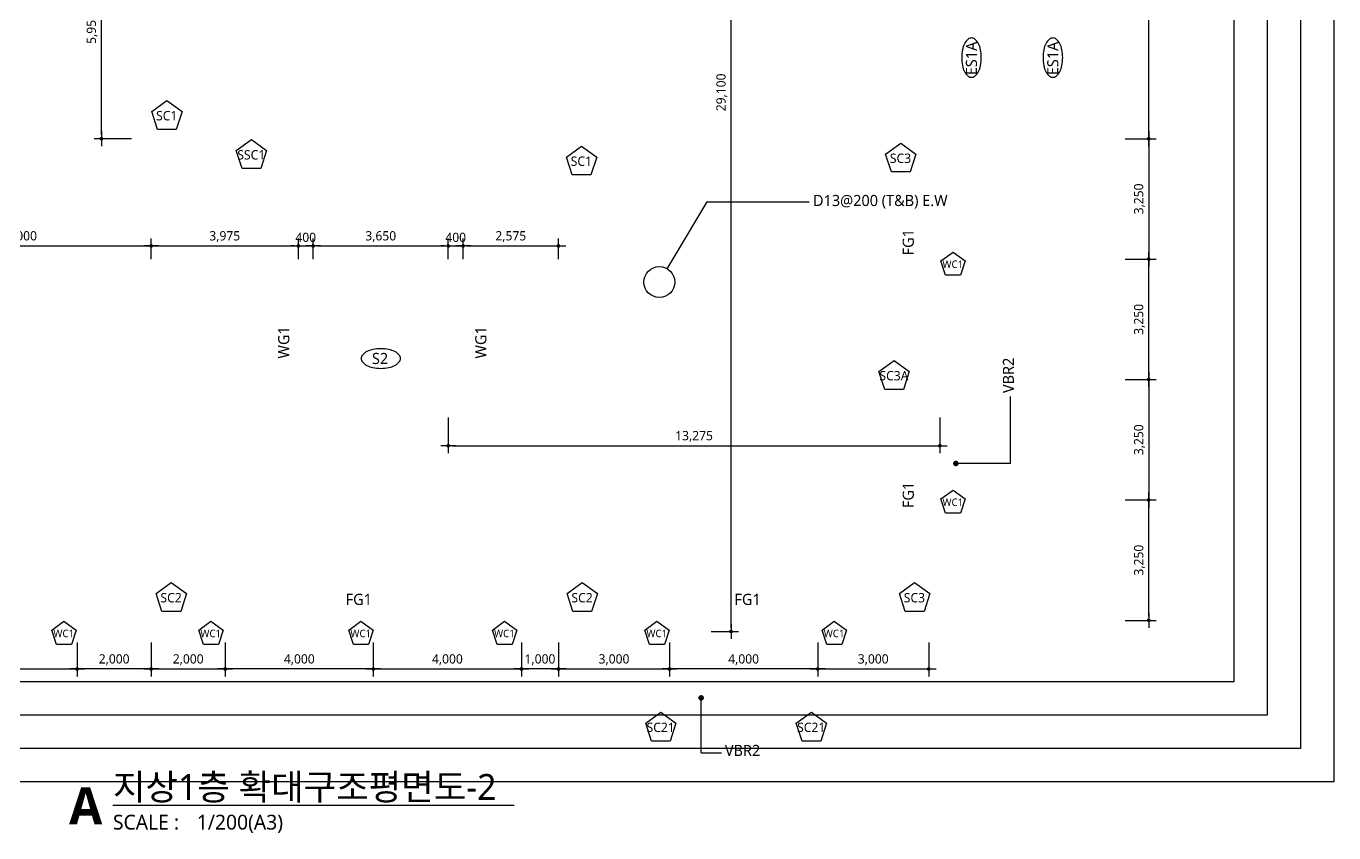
# Model space of a CAD drawing. Header units: millimetres. Extents: x 5446 to 585647, y 2414 to 57106.
# Drawn here: x 121234 to 156550, y 2528 to 24299 of the extents above; entities that cross this region are included whole.
import ezdxf
from ezdxf import colors
from ezdxf.entities.mleader import LeaderData, LeaderLine
from ezdxf.enums import TextEntityAlignment as Align
from ezdxf.math import Vec2, Vec3
from ezdxf.xclip import XClip

# ---------------------------------------------------------------- set-up
doc = ezdxf.new("R2010")
doc.units = ezdxf.units.MM
doc.header["$LTSCALE"] = 100
doc.header["$XCLIPFRAME"] = 0
doc.layers.get('DEFPOINTS').update_dxf_attribs({"color": 137})
for name, color, linetype in [('DIM', 7, 'Continuous'), ('DIM-INT', 7, 'Continuous'), ('S-COL', 2, 'Continuous'), ('SYM', 6, 'Continuous'), ('TAG', 6, 'Continuous'), ('TEX', 3, 'Continuous'), ('Z-MARK G', 2, 'Continuous')]:
    doc.layers.add(name, color=color, linetype=linetype)
doc.layers.add('TEMP', color=171, linetype='Continuous', plot=False)
doc.styles.add('$0$스타일1', font='malgun.ttf')
doc.styles.add('ARIAL', font='malgun.ttf')
doc.styles.add('맑은고딕L', font='malgun.ttf')
doc.styles.add('스타일1', font='malgun.ttf')
doc.styles.add('스타일2', font='malgunbd.ttf')
doc.dimstyles.new('CJA', dxfattribs={"dimscale": 300, "dimtxt": 2.7, "dimasz": 1, "dimexe": 2, "dimexo": 3, "dimgap": 1, "dimtad": 1, "dimdec": 0, "dimzin": 1, "dimdsep": 46, "dimlunit": 6, "dimtxsty": '$0$스타일1', "dimblk": 'CJDOT', "dimcen": 0.09, "dimdle": 1, "dimclrd": 256, "dimclre": 256, "dimclrt": 3, "dimadec": 0, "dimazin": 0, "dimtfac": 1, "dimtdec": 0, "dimtix": 1, "dimtmove": 2, "dimatfit": 3, "dimldrblk": 'CJDOT', "dimfxl": 1, "dimtolj": 1, "dimtzin": 1, "dimarcsym": 0})

# ---------------------------------------------------------------- blocks, each defined once
blk = doc.blocks.new('dwgtitle')
at = {"layer": 'SYM', "color": 3, "style": '스타일1'}
blk.add_text('SCALE :', height=4, dxfattribs=at).set_placement((12.25, -1.4))
for tag, p, height in [('%%UTITLE', (12.25, 6.59), 7), ('1/100', (34.89, -1.4), 4)]:
    blk.add_attdef(tag, p, '', height=height, dxfattribs=at)
at = {"layer": 'SYM', "color": 6, "style": '스타일2'}
blk.add_attdef('A', text='', height=10, dxfattribs=at).set_placement((4.89, 5), align=Align.MIDDLE)
blk = doc.blocks.new('str-slab')
at = {"layer": 'SYM'}
blk.add_lwpolyline([(539, -5, 0.174705), (507, 85, 0.104203), (384, 183, 0.064948), (223, 238, 0.051099), (8, 260, 0.051099), (-207, 238, 0.064948), (-368, 183, 0.104203), (-491, 85, 0.174705), (-523, -5, 0.174705), (-491, -95, 0.104203), (-368, -193, 0.064948), (-207, -249, 0.051099), (8, -271, 0.051099), (223, -249, 0.064948), (384, -193, 0.104203), (507, -95, 0.174705)], format="xyb", close=True, dxfattribs=at)
at = {"layer": 'SYM', "color": 3, "style": '스타일1'}
blk.add_attdef('S5', text='', height=300, dxfattribs=at).set_placement((-13, -4), align=Align.MIDDLE)
blk = doc.blocks.new('X-PD-NA11')
at = {"layer": 'TEX'}
h = blk.add_hatch(color=6, dxfattribs=at)
h.dxf.hatch_style = 1
h.paths.add_polyline_path([(71850, -38724, 1), (71750, -38724, 1)])
h = blk.add_hatch(color=6, dxfattribs=at)
h.dxf.hatch_style = 1
h.paths.add_polyline_path([(64971, -45051, 1), (64871, -45051, 1)])
at = {"layer": 'TAG', "color": 6, "ltscale": 0.2, "elevation": 0}
for points in [[(50494, -28929), (50903, -29227), (50747, -29708), (50241, -29708), (50084, -29227)], [(52778, -29984), (53187, -30282), (53031, -30763), (52525, -30763), (52368, -30282)], [(61691, -30157), (62101, -30454), (61944, -30935), (61438, -30935), (61282, -30454)], [(70311, -30078), (70720, -30376), (70564, -30857), (70058, -30857), (69901, -30376)], [(71724, -33020), (72051, -33258), (71926, -33643), (71521, -33643), (71396, -33258)], [(70133, -35947), (70543, -36244), (70386, -36726), (69880, -36726), (69724, -36244)], [(71724, -39443), (72051, -39681), (71926, -40066), (71521, -40066), (71396, -39681)], [(50612, -41938), (51021, -42236), (50865, -42717), (50359, -42717), (50202, -42236)], [(61710, -41938), (62120, -42236), (61963, -42717), (61457, -42717), (61301, -42236)], [(70687, -41938), (71096, -42236), (70940, -42717), (70434, -42717), (70277, -42236)], [(47713, -42985), (48040, -43223), (47915, -43608), (47510, -43608), (47385, -43223)], [(51681, -42985), (52009, -43223), (51883, -43608), (51478, -43608), (51353, -43223)], [(55732, -42985), (56060, -43223), (55935, -43608), (55530, -43608), (55404, -43223)], [(59614, -42985), (59941, -43223), (59816, -43608), (59411, -43608), (59286, -43223)], [(63727, -42985), (64055, -43223), (63929, -43608), (63525, -43608), (63399, -43223)], [(68518, -42985), (68845, -43223), (68720, -43608), (68315, -43608), (68190, -43223)], [(63833, -45436), (64242, -45734), (64086, -46215), (63580, -46215), (63423, -45734)], [(67899, -45436), (68309, -45734), (68152, -46215), (67646, -46215), (67490, -45734)]]:
    blk.add_lwpolyline(points, close=True, dxfattribs=at)
at = {"layer": 'TEX', "color": 6}
for p, q in [((73279, -38724), (73279, -36918)), ((73279, -38724), (71800, -38724)), ((64921, -46530), (64921, -45051)), ((64921, -46530), (65469, -46530))]:
    blk.add_line(p, q, dxfattribs=at)
at = {"layer": 'TEX', "color": 6, "const_width": 50}
for points in [[(71750, -38724, 1), (71850, -38724, 1)], [(64871, -45051, 1), (64971, -45051, 1)]]:
    blk.add_lwpolyline(points, format="xyb", close=True, dxfattribs=at)
at = {"layer": 'SYM', "rotation": 90}
for p in [(72217, -27780), (74414, -27780)]:
    blk.add_blockref('str-slab', p, dxfattribs=at).add_auto_attribs({'S5': 'ES1A'})
at = {"layer": 'SYM'}
blk.add_blockref('str-slab', (56263, -35887), dxfattribs=at).add_auto_attribs({'S5': 'S2'})
at = {"layer": 'S-COL', "color": 3, "style": '스타일1'}
for s, height, p in [('SC1', 252, (50488, -29339, -1024800)), ('SSC1', 252, (52772, -30394, -1024800)), ('SC3', 252, (70305, -30487, -1024800)), ('SC1', 252, (61686, -30566, -1024800)), ('WC1', 201.6, (71719, -33348, -819840)), ('SC3A', 252, (70128, -36356, -1024800)), ('WC1', 201.6, (71719, -39771, -819840)), ('SC2', 252, (50606, -42348, -1024800)), ('SC2', 252, (61705, -42348, -1024800)), ('SC3', 252, (70681, -42348, -1024800)), ('WC1', 201.6, (47708, -43312, -819840)), ('WC1', 201.6, (51677, -43312, -819840)), ('WC1', 201.6, (55728, -43312, -819840)), ('WC1', 201.6, (59609, -43312, -819840)), ('WC1', 201.6, (63723, -43312, -819840)), ('WC1', 201.6, (68513, -43312, -819840)), ('SC21', 252, (63828, -45846, -1024800)), ('SC21', 252, (67894, -45846, -1024800))]:
    blk.add_text(s, height=height, dxfattribs=at).set_placement(p, align=Align.MIDDLE_CENTER)
at = {"layer": 'TEX', "style": '스타일1'}
blk.add_text('VBR2', height=300, rotation=90, dxfattribs=at).set_placement((73219, -36824), align=Align.MIDDLE_LEFT)
blk.add_text('VBR2', height=300, dxfattribs=at).set_placement((65563, -46470), align=Align.MIDDLE_LEFT)
blk = doc.blocks.new('_DotBlank')
at = {"color": 0, "linetype": 'ByBlock', "lineweight": -2}
blk.add_line((-0.5, 0), (-1, 0), dxfattribs=at)
blk.add_circle((0, 0), 0.5, dxfattribs=at)
blk = doc.blocks.new('CJDOT')
blk.add_line((-2, 0), (2, 0))
at = {"const_width": 0.5}
blk.add_lwpolyline([(-0.25, 0, 1), (0.25, 0, 1)], format="xyb", close=True, dxfattribs=at)
blk = doc.blocks.new('*D111')
at = {"layer": 'DEFPOINTS', "color": 0, "transparency": 16777216}
for p in [(150610, 29762), (151551, 29762), (150610, 21262)]:
    blk.add_point(p, dxfattribs=at)
at = {"layer": 'DIM-INT', "lineweight": -2, "transparency": 16777216}
for p, q in [((150910, 29762), (151751, 29762)), ((151551, 21362), (151551, 29662)), ((150910, 21262), (151751, 21262))]:
    blk.add_line(p, q, dxfattribs=at)
at = {"layer": 'DIM-INT', "lineweight": -2, "transparency": 16777216, "xscale": 100, "yscale": 100, "zscale": 100}
for p, rotation in [((151551, 29762), 90), ((151551, 21262), 270)]:
    blk.add_blockref('CJDOT', p, dxfattribs=dict(at, rotation=rotation))
at = {"layer": 'DIM-INT', "color": 3, "transparency": 16777216, "insert": (151301, 25512), "char_height": 250, "attachment_point": 5, "rotation": 90, "style": '$0$스타일1'}
blk.add_mtext('\\A1;8,500', dxfattribs=at)
blk = doc.blocks.new('*D112')
at = {"layer": 'DEFPOINTS', "color": 0, "transparency": 16777216}
for p in [(150610, 21262), (150610, 18012), (151551, 18012)]:
    blk.add_point(p, dxfattribs=at)
at = {"layer": 'DIM-INT', "lineweight": -2, "transparency": 16777216}
for p, q in [((150910, 21262), (151751, 21262)), ((151551, 21162), (151551, 18112)), ((150910, 18012), (151751, 18012))]:
    blk.add_line(p, q, dxfattribs=at)
at = {"layer": 'DIM-INT', "lineweight": -2, "transparency": 16777216, "xscale": 100, "yscale": 100, "zscale": 100}
for p, rotation in [((151551, 21262), 90), ((151551, 18012), 270)]:
    blk.add_blockref('CJDOT', p, dxfattribs=dict(at, rotation=rotation))
at = {"layer": 'DIM-INT', "color": 3, "transparency": 16777216, "insert": (151301, 19637), "char_height": 250, "attachment_point": 5, "rotation": 90, "style": '$0$스타일1'}
blk.add_mtext('\\A1;3,250', dxfattribs=at)
blk = doc.blocks.new('*D113')
at = {"layer": 'DEFPOINTS', "color": 0, "transparency": 16777216}
for p in [(150610, 18012), (151551, 18012), (150610, 14762)]:
    blk.add_point(p, dxfattribs=at)
at = {"layer": 'DIM-INT', "lineweight": -2, "transparency": 16777216}
for p, q in [((150910, 18012), (151751, 18012)), ((151551, 14862), (151551, 17912)), ((150910, 14762), (151751, 14762))]:
    blk.add_line(p, q, dxfattribs=at)
at = {"layer": 'DIM-INT', "lineweight": -2, "transparency": 16777216, "xscale": 100, "yscale": 100, "zscale": 100}
for p, rotation in [((151551, 18012), 90), ((151551, 14762), 270)]:
    blk.add_blockref('CJDOT', p, dxfattribs=dict(at, rotation=rotation))
at = {"layer": 'DIM-INT', "color": 3, "transparency": 16777216, "insert": (151301, 16387), "char_height": 250, "attachment_point": 5, "rotation": 90, "style": '$0$스타일1'}
blk.add_mtext('\\A1;3,250', dxfattribs=at)
blk = doc.blocks.new('*D114')
at = {"layer": 'DEFPOINTS', "color": 0, "transparency": 16777216}
for p in [(150610, 14762), (150610, 11512), (151551, 11512)]:
    blk.add_point(p, dxfattribs=at)
at = {"layer": 'DIM-INT', "lineweight": -2, "transparency": 16777216}
for p, q in [((150910, 14762), (151751, 14762)), ((151551, 14662), (151551, 11612)), ((150910, 11512), (151751, 11512))]:
    blk.add_line(p, q, dxfattribs=at)
at = {"layer": 'DIM-INT', "lineweight": -2, "transparency": 16777216, "xscale": 100, "yscale": 100, "zscale": 100}
for p, rotation in [((151551, 14762), 90), ((151551, 11512), 270)]:
    blk.add_blockref('CJDOT', p, dxfattribs=dict(at, rotation=rotation))
at = {"layer": 'DIM-INT', "color": 3, "transparency": 16777216, "insert": (151301, 13137), "char_height": 250, "attachment_point": 5, "rotation": 90, "style": '$0$스타일1'}
blk.add_mtext('\\A1;3,250', dxfattribs=at)
blk = doc.blocks.new('*D115')
at = {"layer": 'DEFPOINTS', "color": 0, "transparency": 16777216}
for p in [(150610, 11512), (151551, 11512), (150610, 8262)]:
    blk.add_point(p, dxfattribs=at)
at = {"layer": 'DIM-INT', "lineweight": -2, "transparency": 16777216}
for p, q in [((150910, 11512), (151751, 11512)), ((151551, 8362), (151551, 11412)), ((150910, 8262), (151751, 8262))]:
    blk.add_line(p, q, dxfattribs=at)
at = {"layer": 'DIM-INT', "lineweight": -2, "transparency": 16777216, "xscale": 100, "yscale": 100, "zscale": 100}
for p, rotation in [((151551, 11512), 90), ((151551, 8262), 270)]:
    blk.add_blockref('CJDOT', p, dxfattribs=dict(at, rotation=rotation))
at = {"layer": 'DIM-INT', "color": 3, "transparency": 16777216, "insert": (151301, 9887), "char_height": 250, "attachment_point": 5, "rotation": 90, "style": '$0$스타일1'}
blk.add_mtext('\\A1;3,250', dxfattribs=at)
blk = doc.blocks.new('*D116')
at = {"layer": 'DEFPOINTS', "color": 0, "transparency": 16777216}
for p in [(142610, 7962), (145610, 7962), (145610, 6950)]:
    blk.add_point(p, dxfattribs=at)
at = {"layer": 'DIM-INT', "lineweight": -2, "transparency": 16777216}
for p, q in [((142610, 7662), (142610, 6750)), ((145610, 7662), (145610, 6750)), ((142710, 6950), (145510, 6950))]:
    blk.add_line(p, q, dxfattribs=at)
at = {"layer": 'DIM-INT', "lineweight": -2, "transparency": 16777216, "xscale": 100, "yscale": 100, "zscale": 100, "rotation": 180}
blk.add_blockref('CJDOT', (142610, 6950), dxfattribs=at)
at = {"layer": 'DIM-INT', "lineweight": -2, "transparency": 16777216, "xscale": 100, "yscale": 100, "zscale": 100}
blk.add_blockref('CJDOT', (145610, 6950), dxfattribs=at)
at = {"layer": 'DIM-INT', "color": 3, "transparency": 16777216, "insert": (144110, 7200), "char_height": 250, "attachment_point": 5, "style": '$0$스타일1'}
blk.add_mtext('\\A1;3,000', dxfattribs=at)
blk = doc.blocks.new('*D117')
at = {"layer": 'DEFPOINTS', "color": 0, "transparency": 16777216}
for p in [(138610, 7962), (142610, 7962), (138610, 6950)]:
    blk.add_point(p, dxfattribs=at)
at = {"layer": 'DIM-INT', "lineweight": -2, "transparency": 16777216}
for p, q in [((138610, 7662), (138610, 6750)), ((142610, 7662), (142610, 6750)), ((142510, 6950), (138710, 6950))]:
    blk.add_line(p, q, dxfattribs=at)
at = {"layer": 'DIM-INT', "lineweight": -2, "transparency": 16777216, "xscale": 100, "yscale": 100, "zscale": 100, "rotation": 180}
blk.add_blockref('CJDOT', (138610, 6950), dxfattribs=at)
at = {"layer": 'DIM-INT', "lineweight": -2, "transparency": 16777216, "xscale": 100, "yscale": 100, "zscale": 100}
blk.add_blockref('CJDOT', (142610, 6950), dxfattribs=at)
at = {"layer": 'DIM-INT', "color": 3, "transparency": 16777216, "insert": (140610, 7200), "char_height": 250, "attachment_point": 5, "style": '$0$스타일1'}
blk.add_mtext('\\A1;4,000', dxfattribs=at)
blk = doc.blocks.new('*D118')
at = {"layer": 'DEFPOINTS', "color": 0, "transparency": 16777216}
for p in [(135610, 7962), (138610, 7962), (138610, 6950)]:
    blk.add_point(p, dxfattribs=at)
at = {"layer": 'DIM-INT', "lineweight": -2, "transparency": 16777216}
for p, q in [((135610, 7662), (135610, 6750)), ((138610, 7662), (138610, 6750)), ((135710, 6950), (138510, 6950))]:
    blk.add_line(p, q, dxfattribs=at)
at = {"layer": 'DIM-INT', "lineweight": -2, "transparency": 16777216, "xscale": 100, "yscale": 100, "zscale": 100, "rotation": 180}
blk.add_blockref('CJDOT', (135610, 6950), dxfattribs=at)
at = {"layer": 'DIM-INT', "lineweight": -2, "transparency": 16777216, "xscale": 100, "yscale": 100, "zscale": 100}
blk.add_blockref('CJDOT', (138610, 6950), dxfattribs=at)
at = {"layer": 'DIM-INT', "color": 3, "transparency": 16777216, "insert": (137110, 7200), "char_height": 250, "attachment_point": 5, "style": '$0$스타일1'}
blk.add_mtext('\\A1;3,000', dxfattribs=at)
blk = doc.blocks.new('*D119')
at = {"layer": 'DEFPOINTS', "color": 0, "transparency": 16777216}
for p in [(134610, 7962), (135610, 7962), (134610, 6950)]:
    blk.add_point(p, dxfattribs=at)
at = {"layer": 'DIM-INT', "lineweight": -2, "transparency": 16777216}
for p, q in [((134610, 7662), (134610, 6750)), ((135610, 7662), (135610, 6750)), ((135510, 6950), (134710, 6950))]:
    blk.add_line(p, q, dxfattribs=at)
at = {"layer": 'DIM-INT', "lineweight": -2, "transparency": 16777216, "xscale": 100, "yscale": 100, "zscale": 100, "rotation": 180}
blk.add_blockref('CJDOT', (134610, 6950), dxfattribs=at)
at = {"layer": 'DIM-INT', "lineweight": -2, "transparency": 16777216, "xscale": 100, "yscale": 100, "zscale": 100}
blk.add_blockref('CJDOT', (135610, 6950), dxfattribs=at)
at = {"layer": 'DIM-INT', "color": 3, "transparency": 16777216, "insert": (135110, 7200), "char_height": 250, "attachment_point": 5, "style": '$0$스타일1'}
blk.add_mtext('\\A1;1,000', dxfattribs=at)
blk = doc.blocks.new('*D120')
at = {"layer": 'DEFPOINTS', "color": 0, "transparency": 16777216}
for p in [(130610, 7962), (134610, 7962), (134610, 6950)]:
    blk.add_point(p, dxfattribs=at)
at = {"layer": 'DIM-INT', "lineweight": -2, "transparency": 16777216}
for p, q in [((130610, 7662), (130610, 6750)), ((134610, 7662), (134610, 6750)), ((130710, 6950), (134510, 6950))]:
    blk.add_line(p, q, dxfattribs=at)
at = {"layer": 'DIM-INT', "lineweight": -2, "transparency": 16777216, "xscale": 100, "yscale": 100, "zscale": 100, "rotation": 180}
blk.add_blockref('CJDOT', (130610, 6950), dxfattribs=at)
at = {"layer": 'DIM-INT', "lineweight": -2, "transparency": 16777216, "xscale": 100, "yscale": 100, "zscale": 100}
blk.add_blockref('CJDOT', (134610, 6950), dxfattribs=at)
at = {"layer": 'DIM-INT', "color": 3, "transparency": 16777216, "insert": (132610, 7200), "char_height": 250, "attachment_point": 5, "style": '$0$스타일1'}
blk.add_mtext('\\A1;4,000', dxfattribs=at)
blk = doc.blocks.new('*D121')
at = {"layer": 'DEFPOINTS', "color": 0, "transparency": 16777216}
for p in [(126610, 7962), (130610, 7962), (126610, 6950)]:
    blk.add_point(p, dxfattribs=at)
at = {"layer": 'DIM-INT', "lineweight": -2, "transparency": 16777216}
for p, q in [((126610, 7662), (126610, 6750)), ((130610, 7662), (130610, 6750)), ((130510, 6950), (126710, 6950))]:
    blk.add_line(p, q, dxfattribs=at)
at = {"layer": 'DIM-INT', "lineweight": -2, "transparency": 16777216, "xscale": 100, "yscale": 100, "zscale": 100, "rotation": 180}
blk.add_blockref('CJDOT', (126610, 6950), dxfattribs=at)
at = {"layer": 'DIM-INT', "lineweight": -2, "transparency": 16777216, "xscale": 100, "yscale": 100, "zscale": 100}
blk.add_blockref('CJDOT', (130610, 6950), dxfattribs=at)
at = {"layer": 'DIM-INT', "color": 3, "transparency": 16777216, "insert": (128610, 7200), "char_height": 250, "attachment_point": 5, "style": '$0$스타일1'}
blk.add_mtext('\\A1;4,000', dxfattribs=at)
blk = doc.blocks.new('*D122')
at = {"layer": 'DEFPOINTS', "color": 0, "transparency": 16777216}
for p in [(124610, 7962), (126610, 7962), (126610, 6950)]:
    blk.add_point(p, dxfattribs=at)
at = {"layer": 'DIM-INT', "lineweight": -2, "transparency": 16777216}
for p, q in [((124610, 7662), (124610, 6750)), ((126610, 7662), (126610, 6750)), ((124710, 6950), (126510, 6950))]:
    blk.add_line(p, q, dxfattribs=at)
at = {"layer": 'DIM-INT', "lineweight": -2, "transparency": 16777216, "xscale": 100, "yscale": 100, "zscale": 100, "rotation": 180}
blk.add_blockref('CJDOT', (124610, 6950), dxfattribs=at)
at = {"layer": 'DIM-INT', "lineweight": -2, "transparency": 16777216, "xscale": 100, "yscale": 100, "zscale": 100}
blk.add_blockref('CJDOT', (126610, 6950), dxfattribs=at)
at = {"layer": 'DIM-INT', "color": 3, "transparency": 16777216, "insert": (125610, 7200), "char_height": 250, "attachment_point": 5, "style": '$0$스타일1'}
blk.add_mtext('\\A1;2,000', dxfattribs=at)
blk = doc.blocks.new('*D123')
at = {"layer": 'DEFPOINTS', "color": 0, "transparency": 16777216}
for p in [(122610, 7962), (124610, 7962), (122610, 6950)]:
    blk.add_point(p, dxfattribs=at)
at = {"layer": 'DIM-INT', "lineweight": -2, "transparency": 16777216}
for p, q in [((122610, 7662), (122610, 6750)), ((124610, 7662), (124610, 6750)), ((124510, 6950), (122710, 6950))]:
    blk.add_line(p, q, dxfattribs=at)
at = {"layer": 'DIM-INT', "lineweight": -2, "transparency": 16777216, "xscale": 100, "yscale": 100, "zscale": 100, "rotation": 180}
blk.add_blockref('CJDOT', (122610, 6950), dxfattribs=at)
at = {"layer": 'DIM-INT', "lineweight": -2, "transparency": 16777216, "xscale": 100, "yscale": 100, "zscale": 100}
blk.add_blockref('CJDOT', (124610, 6950), dxfattribs=at)
at = {"layer": 'DIM-INT', "color": 3, "transparency": 16777216, "insert": (123610, 7200), "char_height": 250, "attachment_point": 5, "style": '$0$스타일1'}
blk.add_mtext('\\A1;2,000', dxfattribs=at)
blk = doc.blocks.new('*D124')
at = {"layer": 'DEFPOINTS', "color": 0, "transparency": 16777216}
for p in [(118610, 7962), (122610, 7962), (122610, 6950)]:
    blk.add_point(p, dxfattribs=at)
at = {"layer": 'DIM-INT', "lineweight": -2, "transparency": 16777216}
for p, q in [((118610, 7662), (118610, 6750)), ((122610, 7662), (122610, 6750)), ((118710, 6950), (122510, 6950))]:
    blk.add_line(p, q, dxfattribs=at)
at = {"layer": 'DIM-INT', "lineweight": -2, "transparency": 16777216, "xscale": 100, "yscale": 100, "zscale": 100, "rotation": 180}
blk.add_blockref('CJDOT', (118610, 6950), dxfattribs=at)
at = {"layer": 'DIM-INT', "lineweight": -2, "transparency": 16777216, "xscale": 100, "yscale": 100, "zscale": 100}
blk.add_blockref('CJDOT', (122610, 6950), dxfattribs=at)
at = {"layer": 'DIM-INT', "color": 3, "transparency": 16777216, "insert": (120610, 7200), "char_height": 250, "attachment_point": 5, "style": '$0$스타일1'}
blk.add_mtext('\\A1;4,000', dxfattribs=at)
blk = doc.blocks.new('*D129')
at = {"layer": 'DEFPOINTS', "color": 0, "transparency": 16777216}
for p in [(128585, 18368), (124610, 17715), (128585, 17715)]:
    blk.add_point(p, dxfattribs=at)
at = {"layer": 'DIM-INT', "lineweight": -2, "transparency": 16777216}
for p, q in [((124610, 18015), (124610, 18568)), ((124710, 18368), (128485, 18368)), ((128585, 18015), (128585, 18568))]:
    blk.add_line(p, q, dxfattribs=at)
at = {"layer": 'DIM-INT', "lineweight": -2, "transparency": 16777216, "xscale": 100, "yscale": 100, "zscale": 100, "rotation": 180}
blk.add_blockref('CJDOT', (124610, 18368), dxfattribs=at)
at = {"layer": 'DIM-INT', "lineweight": -2, "transparency": 16777216, "xscale": 100, "yscale": 100, "zscale": 100}
blk.add_blockref('CJDOT', (128585, 18368), dxfattribs=at)
at = {"layer": 'DIM-INT', "color": 3, "transparency": 16777216, "insert": (126597, 18619), "char_height": 250, "attachment_point": 5, "style": '$0$스타일1'}
blk.add_mtext('\\A1;3,975', dxfattribs=at)
blk = doc.blocks.new('*D130')
at = {"layer": 'DEFPOINTS', "color": 0, "transparency": 16777216}
for p in [(128985, 18368), (128585, 17715), (128985, 17715)]:
    blk.add_point(p, dxfattribs=at)
at = {"layer": 'DIM-INT', "lineweight": -2, "transparency": 16777216}
for p, q in [((128485, 18368), (128385, 18368)), ((128585, 18015), (128585, 18568)), ((128585, 18368), (128985, 18368)), ((128985, 18015), (128985, 18568)), ((129085, 18368), (129185, 18368))]:
    blk.add_line(p, q, dxfattribs=at)
at = {"layer": 'DIM-INT', "lineweight": -2, "transparency": 16777216, "xscale": 100, "yscale": 100, "zscale": 100}
blk.add_blockref('CJDOT', (128585, 18368), dxfattribs=at)
at = {"layer": 'DIM-INT', "lineweight": -2, "transparency": 16777216, "xscale": 100, "yscale": 100, "zscale": 100, "rotation": 180}
blk.add_blockref('CJDOT', (128985, 18368), dxfattribs=at)
at = {"layer": 'DIM-INT', "color": 3, "transparency": 16777216, "insert": (128785, 18598), "char_height": 250, "attachment_point": 5, "style": '$0$스타일1'}
blk.add_mtext('\\A1;400', dxfattribs=at)
blk = doc.blocks.new('*D131')
at = {"layer": 'DEFPOINTS', "color": 0, "transparency": 16777216}
for p in [(132635, 18368), (128985, 17715), (132635, 17715)]:
    blk.add_point(p, dxfattribs=at)
at = {"layer": 'DIM-INT', "lineweight": -2, "transparency": 16777216}
for p, q in [((128985, 18015), (128985, 18568)), ((129085, 18368), (132535, 18368)), ((132635, 18015), (132635, 18568))]:
    blk.add_line(p, q, dxfattribs=at)
at = {"layer": 'DIM-INT', "lineweight": -2, "transparency": 16777216, "xscale": 100, "yscale": 100, "zscale": 100, "rotation": 180}
blk.add_blockref('CJDOT', (128985, 18368), dxfattribs=at)
at = {"layer": 'DIM-INT', "lineweight": -2, "transparency": 16777216, "xscale": 100, "yscale": 100, "zscale": 100}
blk.add_blockref('CJDOT', (132635, 18368), dxfattribs=at)
at = {"layer": 'DIM-INT', "color": 3, "transparency": 16777216, "insert": (130810, 18619), "char_height": 250, "attachment_point": 5, "style": '$0$스타일1'}
blk.add_mtext('\\A1;3,650', dxfattribs=at)
blk = doc.blocks.new('*D132')
at = {"layer": 'DEFPOINTS', "color": 0, "transparency": 16777216}
for p in [(133035, 18368), (132635, 17715), (133035, 17715)]:
    blk.add_point(p, dxfattribs=at)
at = {"layer": 'DIM-INT', "lineweight": -2, "transparency": 16777216}
for p, q in [((132535, 18368), (132435, 18368)), ((132635, 18015), (132635, 18568)), ((132635, 18368), (133035, 18368)), ((133035, 18015), (133035, 18568)), ((133135, 18368), (133235, 18368))]:
    blk.add_line(p, q, dxfattribs=at)
at = {"layer": 'DIM-INT', "lineweight": -2, "transparency": 16777216, "xscale": 100, "yscale": 100, "zscale": 100}
blk.add_blockref('CJDOT', (132635, 18368), dxfattribs=at)
at = {"layer": 'DIM-INT', "lineweight": -2, "transparency": 16777216, "xscale": 100, "yscale": 100, "zscale": 100, "rotation": 180}
blk.add_blockref('CJDOT', (133035, 18368), dxfattribs=at)
at = {"layer": 'DIM-INT', "color": 3, "transparency": 16777216, "insert": (132835, 18598), "char_height": 250, "attachment_point": 5, "style": '$0$스타일1'}
blk.add_mtext('\\A1;400', dxfattribs=at)
blk = doc.blocks.new('*D133')
at = {"layer": 'DEFPOINTS', "color": 0, "transparency": 16777216}
for p in [(135610, 18368), (133035, 17715), (135610, 17715)]:
    blk.add_point(p, dxfattribs=at)
at = {"layer": 'DIM-INT', "lineweight": -2, "transparency": 16777216}
for p, q in [((133035, 18015), (133035, 18568)), ((133135, 18368), (135510, 18368)), ((135610, 18015), (135610, 18568))]:
    blk.add_line(p, q, dxfattribs=at)
at = {"layer": 'DIM-INT', "lineweight": -2, "transparency": 16777216, "xscale": 100, "yscale": 100, "zscale": 100, "rotation": 180}
blk.add_blockref('CJDOT', (133035, 18368), dxfattribs=at)
at = {"layer": 'DIM-INT', "lineweight": -2, "transparency": 16777216, "xscale": 100, "yscale": 100, "zscale": 100}
blk.add_blockref('CJDOT', (135610, 18368), dxfattribs=at)
at = {"layer": 'DIM-INT', "color": 3, "transparency": 16777216, "insert": (134322, 18619), "char_height": 250, "attachment_point": 5, "style": '$0$스타일1'}
blk.add_mtext('\\A1;2,575', dxfattribs=at)
blk = doc.blocks.new('*D134')
at = {"layer": 'DEFPOINTS', "color": 0, "transparency": 16777216}
for p in [(123268, 27212), (124380, 27212), (124380, 21262)]:
    blk.add_point(p, dxfattribs=at)
at = {"layer": 'DIM-INT', "lineweight": -2, "transparency": 16777216}
for p, q in [((124080, 27212), (123068, 27212)), ((123268, 21362), (123268, 27112)), ((124080, 21262), (123068, 21262))]:
    blk.add_line(p, q, dxfattribs=at)
at = {"layer": 'DIM-INT', "lineweight": -2, "transparency": 16777216, "xscale": 100, "yscale": 100, "zscale": 100}
for p, rotation in [((123268, 27212), 90), ((123268, 21262), 270)]:
    blk.add_blockref('CJDOT', p, dxfattribs=dict(at, rotation=rotation))
at = {"layer": 'DIM-INT', "color": 3, "transparency": 16777216, "insert": (123017, 24237), "char_height": 250, "attachment_point": 5, "rotation": 90, "style": '$0$스타일1'}
blk.add_mtext('\\A1;5,950', dxfattribs=at)
blk = doc.blocks.new('*D144')
at = {"layer": 'DEFPOINTS', "color": 0, "transparency": 16777216}
for p in [(132635, 14036), (145910, 14036), (145910, 12975)]:
    blk.add_point(p, dxfattribs=at)
at = {"layer": 'DIM-INT', "lineweight": -2, "transparency": 16777216}
for p, q in [((132635, 13736), (132635, 12775)), ((145910, 13736), (145910, 12775)), ((132735, 12975), (145810, 12975))]:
    blk.add_line(p, q, dxfattribs=at)
at = {"layer": 'DIM-INT', "lineweight": -2, "transparency": 16777216, "xscale": 100, "yscale": 100, "zscale": 100, "rotation": 180}
blk.add_blockref('CJDOT', (132635, 12975), dxfattribs=at)
at = {"layer": 'DIM-INT', "lineweight": -2, "transparency": 16777216, "xscale": 100, "yscale": 100, "zscale": 100}
blk.add_blockref('CJDOT', (145910, 12975), dxfattribs=at)
at = {"layer": 'DIM-INT', "color": 3, "transparency": 16777216, "insert": (139272, 13226), "char_height": 250, "attachment_point": 5, "style": '$0$스타일1'}
blk.add_mtext('\\A1;13,275', dxfattribs=at)
blk = doc.blocks.new('*D148')
at = {"layer": 'DEFPOINTS', "color": 0, "transparency": 16777216}
for p in [(139437, 37062), (140271, 37062), (139437, 7962)]:
    blk.add_point(p, dxfattribs=at)
at = {"layer": 'DIM-INT', "lineweight": -2, "transparency": 16777216}
for p, q in [((139737, 37062), (140471, 37062)), ((140271, 8062), (140271, 36962)), ((139737, 7962), (140471, 7962))]:
    blk.add_line(p, q, dxfattribs=at)
at = {"layer": 'DIM-INT', "lineweight": -2, "transparency": 16777216, "xscale": 100, "yscale": 100, "zscale": 100}
for p, rotation in [((140271, 37062), 90), ((140271, 7962), 270)]:
    blk.add_blockref('CJDOT', p, dxfattribs=dict(at, rotation=rotation))
at = {"layer": 'DIM-INT', "color": 3, "transparency": 16777216, "insert": (140020, 22512), "char_height": 250, "attachment_point": 5, "rotation": 90, "style": '$0$스타일1'}
blk.add_mtext('\\A1;29,100', dxfattribs=at)
blk = doc.blocks.new('*D468')
at = {"layer": 'DEFPOINTS', "color": 0, "transparency": 16777216}
for p in [(124610, 18368), (117610, 17715), (124610, 17715)]:
    blk.add_point(p, dxfattribs=at)
at = {"layer": 'DIM-INT', "lineweight": -2, "transparency": 16777216}
for p, q in [((117610, 18015), (117610, 18568)), ((117710, 18368), (124510, 18368)), ((124610, 18015), (124610, 18568))]:
    blk.add_line(p, q, dxfattribs=at)
at = {"layer": 'DIM-INT', "lineweight": -2, "transparency": 16777216, "xscale": 100, "yscale": 100, "zscale": 100, "rotation": 180}
blk.add_blockref('CJDOT', (117610, 18368), dxfattribs=at)
at = {"layer": 'DIM-INT', "lineweight": -2, "transparency": 16777216, "xscale": 100, "yscale": 100, "zscale": 100}
blk.add_blockref('CJDOT', (124610, 18368), dxfattribs=at)
at = {"layer": 'DIM-INT', "color": 3, "transparency": 16777216, "insert": (121110, 18619), "char_height": 250, "attachment_point": 5, "style": '$0$스타일1'}
blk.add_mtext('\\A1;7,000', dxfattribs=at)

msp = doc.modelspace()

# ---------------------------------------------------------------- linework, layer by layer
at = {"layer": 'TEMP'}
for points in [[(105070.3, 55500), (156550, 55500), (156550, 3900), (105070.3, 3900)], [(105970.3, 54600), (155650, 54600), (155650, 4800), (105970.3, 4800)], [(106870.3, 53700), (154750, 53700), (154750, 5700), (106870.3, 5700)], [(107770.3, 52800), (153850, 52800), (153850, 6600), (107770.3, 6600)], [(107770.3, 52800), (153850, 52800), (153850, 6600), (107770.3, 6600)]]:
    msp.add_lwpolyline(points, close=True, dxfattribs=at)

# ---------------------------------------------------------------- block references
at = {"layer": 'DIM', "color": 8}
ref = msp.add_blockref('X-PD-NA11', (74541.9, 51221.2), dxfattribs=at)
XClip(ref).set_block_clipping_path([(34083.2523056551, -47321.2101664033), (82008.0967402698, 4278.7898335967)])
at = {"layer": 'SYM', "xscale": 100, "yscale": 100, "zscale": 100}
msp.add_blockref('dwgtitle', (122352.9, 2756.1, -0.5), dxfattribs=at).add_auto_attribs({'%%UTITLE': '%%U지상1층 확대구조평면도-2  ', '1/100': '1/200(A3)', 'A': 'A'})

# ---------------------------------------------------------------- texts
at = {"layer": 'Z-MARK G', "style": '맑은고딕L'}
for p in [(145205.3, 18466.5), (145205.3, 11646.7)]:
    msp.add_text('FG1', height=300, rotation=90, dxfattribs=at).set_placement(p, align=Align.CENTER)
at = {"layer": 'Z-MARK G', "color": 2, "style": '스타일1'}
for p in [(128339.6, 15764.1, 0), (133662.7, 15764.1, 0)]:
    msp.add_text('WG1', height=300, rotation=90, dxfattribs=at).set_placement(p, align=Align.CENTER)
for p in [(130217, 8678.6, 0), (140717, 8678.6, 0)]:
    msp.add_text('FG1', height=300, dxfattribs=at).set_placement(p, align=Align.CENTER)

# ---------------------------------------------------------------- dimensions: what is measured, and where the dimension line sits
at = {"layer": 'DIM-INT'}
for base, p1, p2, angle, picture, middle in [((140271.2, 37062.2), (139437.2, 7962.2), (139437.2, 37062.2), 90, '*D148', (140020.3, 22512.2)), ((151551.3, 29762.2), (150609.9, 21262.2), (150609.9, 29762.2), 270, '*D111', (151301.1, 25512.2)), ((123267.6, 27212.2), (124379.9, 21262.2), (124379.9, 27212.2), 90, '*D134', (123017.4, 24237.2)), ((151551.3, 18012.2), (150609.9, 21262.2), (150609.9, 18012.2), 90, '*D112', (151301.1, 19637.2)), ((151551.3, 18012.2), (150609.9, 14762.2), (150609.9, 18012.2), 270, '*D113', (151301.1, 16387.2)), ((151551.3, 11512.2), (150609.9, 14762.2), (150609.9, 11512.2), 90, '*D114', (151301.1, 13137.2)), ((151551.3, 11512.2), (150609.9, 8262.2), (150609.9, 11512.2), 270, '*D115', (151301.1, 9887.2)), ((122609.9, 6949.6), (118609.9, 7962.2), (122609.9, 7962.2), 180, '*D124', (120609.9, 7199.7)), ((122609.9, 6949.6), (124609.9, 7962.2), (122609.9, 7962.2), 0, '*D123', (123609.9, 7199.7)), ((126609.9, 6949.6), (124609.9, 7962.2), (126609.9, 7962.2), 180, '*D122', (125609.9, 7199.7)), ((126609.9, 6949.6), (130609.9, 7962.2), (126609.9, 7962.2), 0, '*D121', (128609.9, 7199.7)), ((134609.9, 6949.6), (130609.9, 7962.2), (134609.9, 7962.2), 180, '*D120', (132609.9, 7199.7)), ((134609.9, 6949.6), (135609.9, 7962.2), (134609.9, 7962.2), 0, '*D119', (135109.9, 7200.4)), ((138609.9, 6949.6), (135609.9, 7962.2), (138609.9, 7962.2), 180, '*D118', (137109.9, 7199.7)), ((138609.9, 6949.6), (142609.9, 7962.2), (138609.9, 7962.2), 0, '*D117', (140609.9, 7199.7)), ((145609.9, 6949.6), (142609.9, 7962.2), (145609.9, 7962.2), 180, '*D116', (144109.9, 7199.7))]:
    dim = msp.add_linear_dim(base=base, p1=p1, p2=p2, angle=angle, dimstyle='CJA', override={"dimscale": 100, "dimtxt": 2.5}, dxfattribs=at)
    dim.commit()
    dim.dimension.update_dxf_attribs({"geometry": picture, "text_midpoint": middle})
for base, p1, p2, picture, middle in [((124609.9, 18368.5), (117609.9, 17715.3), (124609.9, 17715.3), '*D468', (121109.9, 18618.6)), ((128584.9, 18368.5), (124609.9, 17715.3), (128584.9, 17715.3), '*D129', (126597.4, 18618.6)), ((128984.9, 18368.5), (128584.9, 17715.3), (128984.9, 17715.3), '*D130', (128784.9, 18597.6)), ((132634.9, 18368.5), (128984.9, 17715.3), (132634.9, 17715.3), '*D131', (130809.9, 18618.6)), ((133034.9, 18368.5), (132634.9, 17715.3), (133034.9, 17715.3), '*D132', (132834.9, 18597.6)), ((135609.9, 18368.5), (133034.9, 17715.3), (135609.9, 17715.3), '*D133', (134322.4, 18618.6)), ((145909.9, 12975.1), (132634.9, 14035.8), (145909.9, 14035.8), '*D144', (139272.4, 13225.9))]:
    dim = msp.add_linear_dim(base=base, p1=p1, p2=p2, dimstyle='CJA', override={"dimscale": 100, "dimtxt": 2.5}, dxfattribs=at)
    dim.commit()
    dim.dimension.update_dxf_attribs({"geometry": picture, "text_midpoint": middle})

# ---------------------------------------------------------------- leaders
at = {"layer": 'TAG'}
ml = msp.add_multileader_mtext('Standard', dxfattribs=at)
ml.set_content('{\\C3;D13@200 (T&B) E.W}', color=256, style='ARIAL')
ml.set_leader_properties()
ml.set_arrow_properties(name='DOTBLANK')
ml.build(insert=Vec2(0, 0))
ml.multileader.update_dxf_attribs({"text_right_attachment_type": 6, "dogleg_length": 750, "arrow_head_size": 833.3})
ctx = ml.context
ctx.base_point, ctx.char_height, ctx.arrow_head_size, ctx.landing_gap_size, ctx.plane_origin = Vec3(142384.8, 19560.2), 300, 833.3, 100, Vec3(138334.4, 17391.9)
ctx.right_attachment = 6
notes = []
notes.append((ctx, [(0, (1, 1, 0), (139628.2, 19560.2), (1, 0), 2756.6, [(0, [(138334.4, 17391.9)], 0, [])])]))
ctx.mtext.insert, ctx.mtext.flow_direction = Vec3(142484.8, 19744.2), 5
for ctx, leaders in notes:
    for number, flags, end, landing, length, lines in leaders:
        leader = LeaderData()
        leader.index, (leader.has_last_leader_line, leader.has_dogleg_vector, leader.attachment_direction) = number, flags
        leader.last_leader_point, leader.dogleg_vector, leader.dogleg_length = Vec3(end), Vec3(landing), length
        for number, points, colour, breaks in lines:
            line = LeaderLine()
            line.index, line.vertices, line.color, line.breaks = number, Vec3.list(points), colors.encode_raw_color(colour), breaks
            leader.lines.append(line)
        ctx.leaders.append(leader)

doc.saveas('drawing.dxf')
